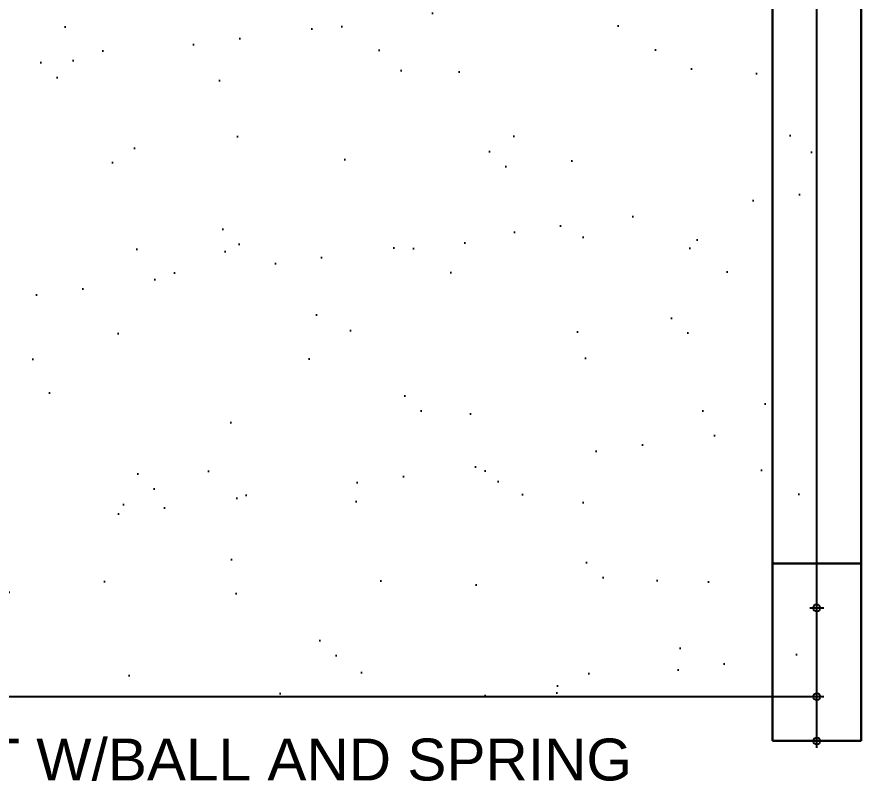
# Model space of a CAD drawing. Header units: inches. Extents: x -32 to 766, y -238 to 627.
# Drawn here: x 368 to 609.6, y -27.6 to 194.6 of the extents above; entities that cross this region are included whole.
import ezdxf

# ---------------------------------------------------------------- set-up
doc = ezdxf.new("R2010")
doc.units = ezdxf.units.IN
doc.header["$PDMODE"] = 34
doc.header["$PDSIZE"] = 2
for name, color, linetype in [('AQME Center Lines', 7, 'Continuous'), ('AQME Holes', 7, 'Continuous'), ('AQME NonGraphical Parts', 7, 'Continuous'), ('AQME Points', 7, 'Continuous'), ('AQME TSlots', 7, 'Continuous')]:
    doc.layers.add(name, color=color, linetype=linetype)
doc.styles.get("Standard").update_dxf_attribs({"font": 'arial.ttf'})

# ---------------------------------------------------------------- blocks, each defined once
blk = doc.blocks.new('AQME_1010-S-BLACK-FB_20190625113512', base_point=(12.7, 12.7))
at = {"color": 4}
for centre in [(12.7, 12.7), (12.7, 12.7, 635)]:
    blk.add_circle(centre, 3.17, dxfattribs=at)
at = {"invisible_edges": 2}
for points in [[(0, 0), (25.4, 0), (25.4, 25.4), (0, 25.4)], [(25.4, 25.4), (0, 25.4), (0, 25.4, 635), (25.4, 25.4, 635)], [(0, 25.4), (0, 0), (0, 0, 635), (0, 25.4, 635)], [(0, 0, 635), (25.4, 0, 635), (25.4, 25.4, 635), (0, 25.4, 635)], [(25.4, 0), (25.4, 25.4), (25.4, 25.4, 635), (25.4, 0, 635)], [(0, 0), (25.4, 0), (25.4, 0, 635), (0, 0, 635)]]:
    blk.add_3dface(points, dxfattribs=at)
at = {"layer": 'AQME Points', "color": 3}
blk.add_point((12.7, 12.7), dxfattribs=at)
at = {"layer": 'AQME Points', "color": 2}
blk.add_point((12.7, 12.7, 635), dxfattribs=at)
at = {"layer": 'AQME TSlots', "color": 1}
for p, q in [((12.7, 25.4), (12.7, 25.4, 635)), ((0, 12.7), (0, 12.7, 635)), ((25.4, 12.7), (25.4, 12.7, 635)), ((12.7, 0), (12.7, 0, 635))]:
    blk.add_line(p, q, dxfattribs=at)
blk = doc.blocks.new('AQME_1010-S-BLACK-FB_20190625113553', base_point=(12.7, 12.7))
at = {"color": 4}
for centre in [(12.7, 12.7), (12.7, 12.7, 635)]:
    blk.add_circle(centre, 3.17, dxfattribs=at)
at = {"invisible_edges": 2}
for points in [[(0, 0), (25.4, 0), (25.4, 25.4), (0, 25.4)], [(25.4, 25.4), (0, 25.4), (0, 25.4, 635), (25.4, 25.4, 635)], [(0, 25.4), (0, 0), (0, 0, 635), (0, 25.4, 635)], [(0, 0, 635), (25.4, 0, 635), (25.4, 25.4, 635), (0, 25.4, 635)], [(25.4, 0), (25.4, 25.4), (25.4, 25.4, 635), (25.4, 0, 635)], [(0, 0), (25.4, 0), (25.4, 0, 635), (0, 0, 635)]]:
    blk.add_3dface(points, dxfattribs=at)
at = {"layer": 'AQME Points', "color": 3}
blk.add_point((12.7, 12.7), dxfattribs=at)
at = {"layer": 'AQME Points', "color": 2}
blk.add_point((12.7, 12.7, 635), dxfattribs=at)
at = {"layer": 'AQME TSlots', "color": 1}
for p, q in [((12.7, 25.4), (12.7, 25.4, 635)), ((0, 12.7), (0, 12.7, 635)), ((25.4, 12.7), (25.4, 12.7, 635)), ((12.7, 0), (12.7, 0, 635))]:
    blk.add_line(p, q, dxfattribs=at)
blk = doc.blocks.new('AQME_7042_20190625113711')
at = {"layer": 'AQME Holes', "color": 4}
blk.add_circle((0, 0), 7.15, dxfattribs=at)
blk = doc.blocks.new('AQME_7042_20190625113754')
at = {"layer": 'AQME Holes', "color": 4}
blk.add_circle((0, 0), 7.15, dxfattribs=at)
blk = doc.blocks.new('AQME_7042_20190625113944')
at = {"layer": 'AQME Holes', "color": 4}
blk.add_circle((0, 0), 7.15, dxfattribs=at)
blk = doc.blocks.new('AQME_7042_20190625113953')
at = {"layer": 'AQME Holes', "color": 4}
blk.add_circle((0, 0), 7.15, dxfattribs=at)
blk = doc.blocks.new('AQME_1020-S-BLACK-FB_20190625113957', base_point=(12.7, 12.7))
at = {"invisible_edges": 2}
for points in [[(0, 0), (25.4, 0), (25.4, 50.8), (0, 50.8)], [(25.4, 50.8), (0, 50.8), (0, 50.8, 762), (25.4, 50.8, 762)], [(0, 50.8), (0, 0), (0, 0, 762), (0, 50.8, 762)], [(0, 0, 762), (25.4, 0, 762), (25.4, 50.8, 762), (0, 50.8, 762)], [(25.4, 0), (25.4, 50.8), (25.4, 50.8, 762), (25.4, 0, 762)], [(0, 0), (25.4, 0), (25.4, 0, 762), (0, 0, 762)]]:
    blk.add_3dface(points, dxfattribs=at)
at = {"layer": 'AQME Center Lines', "color": 6}
for p, q in [((0, 25.4), (0, 25.4, 762)), ((25.4, 25.4), (25.4, 25.4, 762))]:
    blk.add_line(p, q, dxfattribs=at)
at = {"layer": 'AQME Points', "color": 3}
for p in [(12.7, 38.1), (12.7, 12.7)]:
    blk.add_point(p, dxfattribs=at)
at = {"layer": 'AQME Points', "color": 2}
for p in [(12.7, 38.1, 762), (12.7, 12.7, 762)]:
    blk.add_point(p, dxfattribs=at)
at = {"layer": 'AQME TSlots', "color": 1}
for p, q in [((12.7, 50.8), (12.7, 50.8, 762)), ((0, 38.1), (0, 38.1, 762)), ((25.4, 38.1), (25.4, 38.1, 762)), ((0, 12.7), (0, 12.7, 762)), ((25.4, 12.7), (25.4, 12.7, 762)), ((12.7, 0), (12.7, 0, 762))]:
    blk.add_line(p, q, dxfattribs=at)
at = {"extrusion": (-3.55271e-15, 1, -5.73957e-30), "rotation": 179.9999999999998}
blk.add_blockref('AQME_7042_20190625113944', (-12.7, 751.6876, 50.8), dxfattribs=at)
at = {"extrusion": (0, 1, 0)}
blk.add_blockref('AQME_7042_20190625113953', (-12.7, 10.3124, 50.8), dxfattribs=at)
at = {"extrusion": (0, -1, 0), "rotation": 179.9999999999998}
blk.add_blockref('AQME_7042_20190625113711', (12.7, 751.6876), dxfattribs=at)
at = {"extrusion": (0, -1, 0)}
blk.add_blockref('AQME_7042_20190625113754', (12.7, 10.3124), dxfattribs=at)
blk = doc.blocks.new('AQME_2614-S_20190625115708', base_point=(6.35, -6.35, 2.25))
h = blk.add_hatch()
h.set_pattern_fill('AR-SAND', color=8, scale=2, style=0)
h.set_pattern_definition([(37.5, (0, 0), (-1.6, 48.9413), [0, -38.608, 0, -43.18, 0, -41.275]), (7.5, (0, 0), (44.9523, 71.6825), [0, -20.828, 0, -34.798, 0, -13.335]), (327.5, (-31.24, 0), (79.0992, 0.1437), [0, -12.7, 0, -45.72, 0, -59.69]), (317.5, (-31.24, 0), (76.3556, 22.293), [0, -6.35, 0, -29.972, 0, -34.29])])
h.paths.add_polyline_path([(0, 0), (0, -596.9), (596.9, -596.9), (596.9, 0)], flags=16)
at = {"color": 1, "true_color": 0xff0000}
for p, q in [((596.9, -596.9), (596.9, 0)), ((0, -596.9), (596.9, -596.9))]:
    blk.add_line(p, q, dxfattribs=at)
at = {"invisible_edges": 15}
for points in [[(0, 0), (0, -596.9), (596.9, -596.9), (596.9, 0)], [(0, 0, 4.5), (0, -596.9, 4.5), (596.9, -596.9, 4.5), (596.9, 0, 4.5)]]:
    blk.add_3dface(points, dxfattribs=at)
blk = doc.blocks.new('AQME_3923_20190626104339')
blk.add_text('PN: 3923  Qty: 100  - 10S 1/4-20 ROLL IN T-NUT W/BALL AND SPRING', height=12).set_placement((0, 0))

msp = doc.modelspace()

# ---------------------------------------------------------------- block references
for name, p in [('AQME_2614-S_20190625115708', (6.35, 590.56, 802.35)), ('AQME_1020-S-BLACK-FB_20190625113957', (596.9, 0.01, 12.7))]:
    msp.add_blockref(name, p)
at = {"extrusion": (0, 1, -5.32907e-15), "rotation": 180}
for name, p in [('AQME_1010-S-BLACK-FB_20190625113512', (-596.9, 787.4, -12.69)), ('AQME_1010-S-BLACK-FB_20190625113553', (-596.9, 0, -12.69))]:
    msp.add_blockref(name, p, dxfattribs=at)
at = {"layer": 'AQME NonGraphical Parts'}
msp.add_blockref('AQME_3923_20190626104339', (0, -24), dxfattribs=at)

doc.saveas('drawing.dxf')
